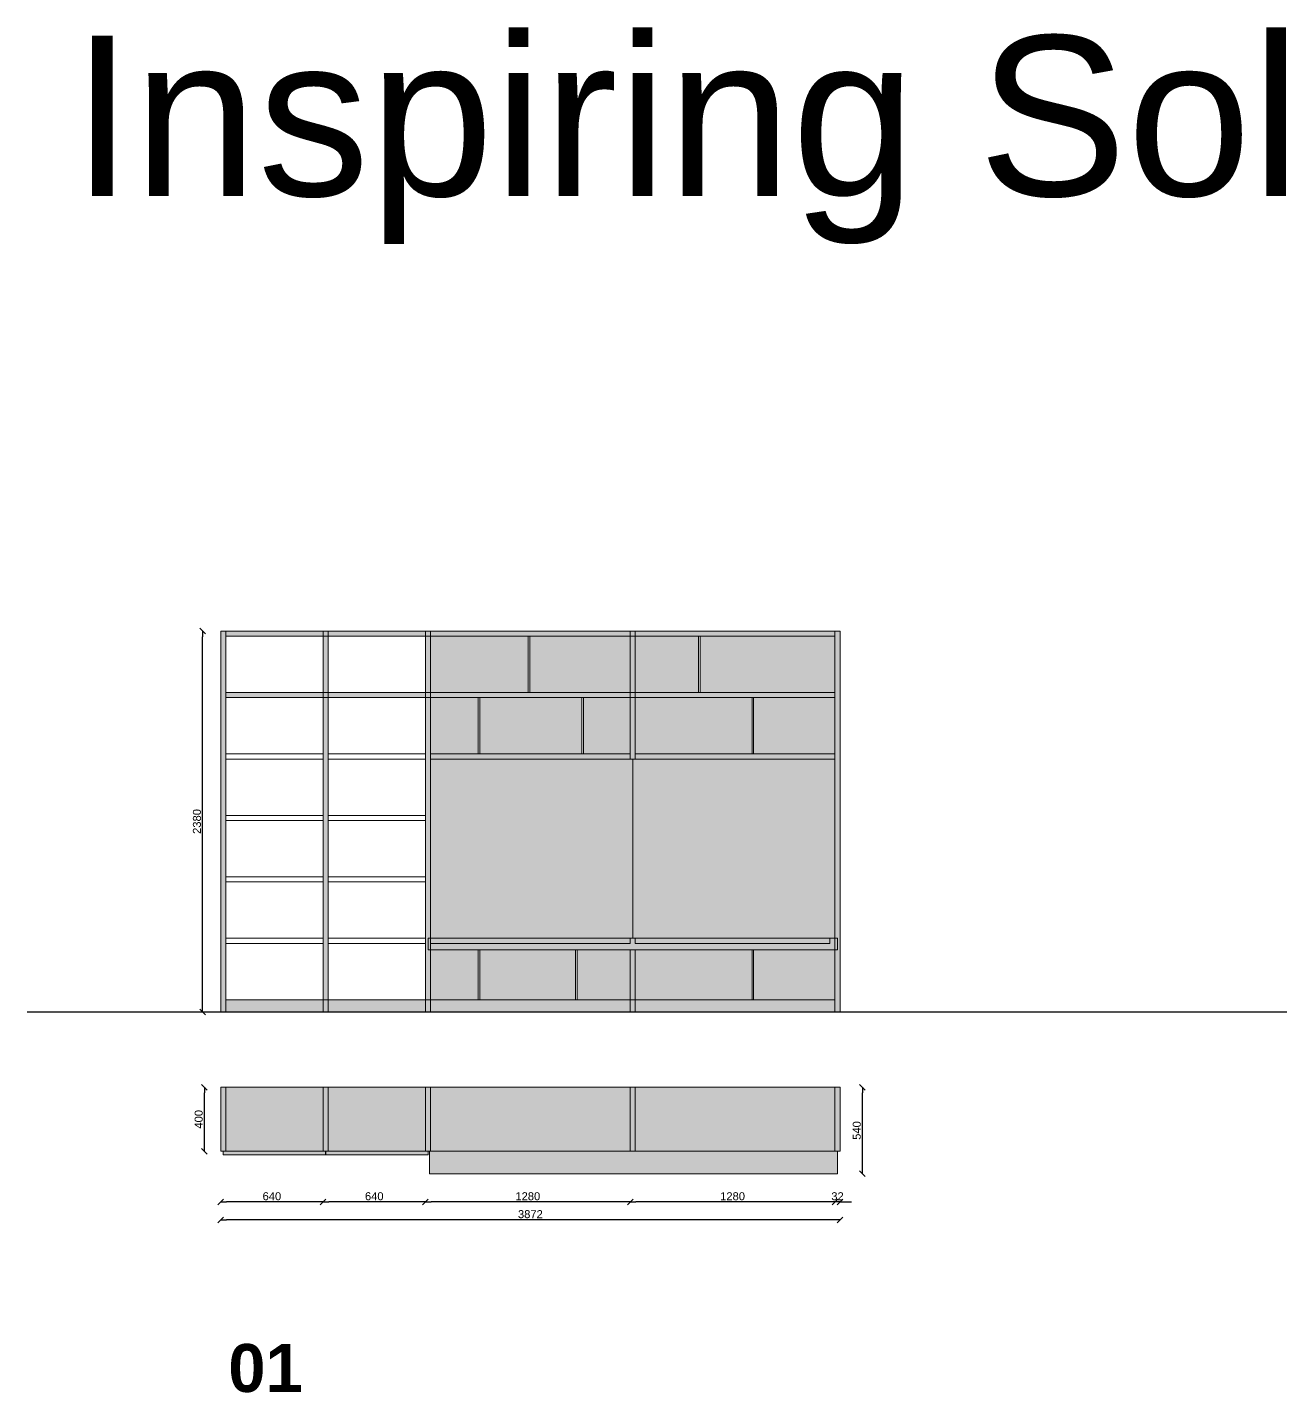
# Model space of a CAD drawing. Header units: inches. Extents: x -2150 to 187520, y -61540 to -22885.
# Drawn here: x 108374 to 116210, y -32354 to -23823 of the extents above; entities that cross this region are included whole.
import ezdxf

# ---------------------------------------------------------------- set-up
doc = ezdxf.new("R2010")
doc.units = ezdxf.units.IN
doc.header["$MEASUREMENT"] = 0
doc.linetypes.add('ISO-02 Linea a tratti', pattern=[3.81, 3.048, -0.762])
doc.layers.add('Linee arredi', color=3, linetype='Continuous', lineweight=20)
doc.layers.add('Quote', color=5, linetype='Continuous')
doc.styles.add('AI', font='Arial.ttf')
doc.styles.add('Arial', font='Arial.ttf')
doc.styles.add('Arial (bold)', font='Arial Bold.ttf')
doc.dimstyles.new('M&C_quote arredo', dxfattribs={"dimtxt": 50, "dimasz": 35.34668, "dimexe": 0, "dimexo": 0, "dimgap": 10, "dimtad": 1, "dimdec": 0, "dimtxsty": 'Arial', "dimblk": 'VW_SLASH', "dimcen": 0, "dimse1": 1, "dimse2": 1, "dimazin": 0, "dimtfac": 1, "dimtdec": 0, "dimtix": 1, "dimtmove": 0, "dimatfit": 0, "dimldrblk": 'VW_SLASH', "dimfxl": 0, "dimfxlon": 1, "dimfrac": 2, "dimtolj": 1, "dimarcsym": 0})

# ---------------------------------------------------------------- blocks, each defined once
blk = doc.blocks.new('VW_SLASH')
at = {"color": 0, "linetype": 'ByBlock', "lineweight": -2, "transparency": 16777216}
blk.add_line((0, 0), (-1, 0), dxfattribs=at)
at = {"color": 0, "linetype": 'Continuous', "lineweight": -2, "transparency": 16777216, "flags": 128}
blk.add_lwpolyline([(0.5, 0.5), (-0.5, -0.5)], dxfattribs=at)
blk = doc.blocks.new('*D740')
at = {"layer": 'Defpoints', "color": 0, "transparency": 16777216}
for p in [(109481.1, -30446.2), (110802.1, -30446.2), (110802.1, -30846.2)]:
    blk.add_point(p, dxfattribs=at)
at = {"layer": 'Quote', "color": 0, "lineweight": -2, "transparency": 16777216}
blk.add_line((109481.1, -30810.8), (109481.1, -30481.5), dxfattribs=at)
at = {"layer": 'Quote', "color": 0, "lineweight": -2, "transparency": 16777216, "xscale": 35.3466796875, "yscale": 35.3466796875, "zscale": 35.3466796875}
for p, rotation in [((109481.1, -30446.2), 90), ((109481.1, -30846.2), 270)]:
    blk.add_blockref('VW_SLASH', p, dxfattribs=dict(at, rotation=rotation))
at = {"layer": 'Quote', "color": 0, "transparency": 16777216, "insert": (109445.6, -30646.2), "char_height": 50, "attachment_point": 5, "rotation": 90, "style": 'Arial'}
blk.add_mtext('\\A1;400', dxfattribs=at)
blk = doc.blocks.new('*D741')
at = {"layer": 'Defpoints', "color": 0, "transparency": 16777216}
for p in [(109583.1, -31062.9), (110223.1, -31062.9), (109583.1, -31162.8)]:
    blk.add_point(p, dxfattribs=at)
at = {"layer": 'Quote', "color": 0, "lineweight": -2, "transparency": 16777216}
blk.add_line((110187.8, -31162.8), (109618.5, -31162.8), dxfattribs=at)
at = {"layer": 'Quote', "color": 0, "lineweight": -2, "transparency": 16777216, "xscale": 35.3466796875, "yscale": 35.3466796875, "zscale": 35.3466796875, "rotation": 180}
blk.add_blockref('VW_SLASH', (109583.1, -31162.8), dxfattribs=at)
at = {"layer": 'Quote', "color": 0, "lineweight": -2, "transparency": 16777216, "xscale": 35.3466796875, "yscale": 35.3466796875, "zscale": 35.3466796875}
blk.add_blockref('VW_SLASH', (110223.1, -31162.8), dxfattribs=at)
at = {"layer": 'Quote', "color": 0, "transparency": 16777216, "insert": (109903.1, -31127.3), "char_height": 50, "attachment_point": 5, "style": 'Arial'}
blk.add_mtext('\\A1;640', dxfattribs=at)
blk = doc.blocks.new('*D742')
at = {"layer": 'Defpoints', "color": 0, "transparency": 16777216}
for p in [(110223.1, -31062.9), (110863.1, -31062.9), (110223.1, -31162.8)]:
    blk.add_point(p, dxfattribs=at)
at = {"layer": 'Quote', "color": 0, "lineweight": -2, "transparency": 16777216}
blk.add_line((110827.8, -31162.8), (110258.5, -31162.8), dxfattribs=at)
at = {"layer": 'Quote', "color": 0, "lineweight": -2, "transparency": 16777216, "xscale": 35.3466796875, "yscale": 35.3466796875, "zscale": 35.3466796875, "rotation": 180}
blk.add_blockref('VW_SLASH', (110223.1, -31162.8), dxfattribs=at)
at = {"layer": 'Quote', "color": 0, "lineweight": -2, "transparency": 16777216, "xscale": 35.3466796875, "yscale": 35.3466796875, "zscale": 35.3466796875}
blk.add_blockref('VW_SLASH', (110863.1, -31162.8), dxfattribs=at)
at = {"layer": 'Quote', "color": 0, "transparency": 16777216, "insert": (110543.1, -31127.3), "char_height": 50, "attachment_point": 5, "style": 'Arial'}
blk.add_mtext('\\A1;640', dxfattribs=at)
blk = doc.blocks.new('*D743')
at = {"layer": 'Defpoints', "color": 0, "transparency": 16777216}
for p in [(112143.1, -29482.9), (110863.1, -31062.9), (110863.1, -31162.8)]:
    blk.add_point(p, dxfattribs=at)
at = {"layer": 'Quote', "color": 0, "lineweight": -2, "transparency": 16777216}
blk.add_line((112107.8, -31162.8), (110898.5, -31162.8), dxfattribs=at)
at = {"layer": 'Quote', "color": 0, "lineweight": -2, "transparency": 16777216, "xscale": 35.3466796875, "yscale": 35.3466796875, "zscale": 35.3466796875, "rotation": 180}
blk.add_blockref('VW_SLASH', (110863.1, -31162.8), dxfattribs=at)
at = {"layer": 'Quote', "color": 0, "lineweight": -2, "transparency": 16777216, "xscale": 35.3466796875, "yscale": 35.3466796875, "zscale": 35.3466796875}
blk.add_blockref('VW_SLASH', (112143.1, -31162.8), dxfattribs=at)
at = {"layer": 'Quote', "color": 0, "transparency": 16777216, "insert": (111503.1, -31127.3), "char_height": 50, "attachment_point": 5, "style": 'Arial'}
blk.add_mtext('\\A1;1280', dxfattribs=at)
blk = doc.blocks.new('*D744')
at = {"layer": 'Defpoints', "color": 0, "transparency": 16777216}
for p in [(112143.1, -29482.9), (113423.1, -31062.9), (112143.1, -31162.8)]:
    blk.add_point(p, dxfattribs=at)
at = {"layer": 'Quote', "color": 0, "lineweight": -2, "transparency": 16777216}
blk.add_line((113387.8, -31162.8), (112178.5, -31162.8), dxfattribs=at)
at = {"layer": 'Quote', "color": 0, "lineweight": -2, "transparency": 16777216, "xscale": 35.3466796875, "yscale": 35.3466796875, "zscale": 35.3466796875, "rotation": 180}
blk.add_blockref('VW_SLASH', (112143.1, -31162.8), dxfattribs=at)
at = {"layer": 'Quote', "color": 0, "lineweight": -2, "transparency": 16777216, "xscale": 35.3466796875, "yscale": 35.3466796875, "zscale": 35.3466796875}
blk.add_blockref('VW_SLASH', (113423.1, -31162.8), dxfattribs=at)
at = {"layer": 'Quote', "color": 0, "transparency": 16777216, "insert": (112783.1, -31127.3), "char_height": 50, "attachment_point": 5, "style": 'Arial'}
blk.add_mtext('\\A1;1280', dxfattribs=at)
blk = doc.blocks.new('*D745')
at = {"layer": 'Defpoints', "color": 0, "transparency": 16777216}
for p in [(113423.1, -31062.9), (113455.1, -31062.9), (113423.1, -31162.8)]:
    blk.add_point(p, dxfattribs=at)
at = {"layer": 'Quote', "color": 0, "lineweight": -2, "transparency": 16777216}
for p, q in [((113387.8, -31162.8), (113352.4, -31162.8)), ((113455.1, -31162.8), (113423.1, -31162.8)), ((113490.5, -31162.8), (113525.8, -31162.8))]:
    blk.add_line(p, q, dxfattribs=at)
at = {"layer": 'Quote', "color": 0, "lineweight": -2, "transparency": 16777216, "xscale": 35.3466796875, "yscale": 35.3466796875, "zscale": 35.3466796875}
blk.add_blockref('VW_SLASH', (113423.1, -31162.8), dxfattribs=at)
at = {"layer": 'Quote', "color": 0, "lineweight": -2, "transparency": 16777216, "xscale": 35.3466796875, "yscale": 35.3466796875, "zscale": 35.3466796875, "rotation": 180}
blk.add_blockref('VW_SLASH', (113455.1, -31162.8), dxfattribs=at)
at = {"layer": 'Quote', "color": 0, "transparency": 16777216, "insert": (113439.1, -31127.3), "char_height": 50, "attachment_point": 5, "style": 'Arial'}
blk.add_mtext('\\A1;32', dxfattribs=at)
blk = doc.blocks.new('*D746')
at = {"layer": 'Defpoints', "color": 0, "transparency": 16777216}
for p in [(109583.1, -31162.8), (113455.1, -31162.8), (109583.1, -31274.8)]:
    blk.add_point(p, dxfattribs=at)
at = {"layer": 'Quote', "color": 0, "lineweight": -2, "transparency": 16777216}
blk.add_line((113419.8, -31274.8), (109618.5, -31274.8), dxfattribs=at)
at = {"layer": 'Quote', "color": 0, "lineweight": -2, "transparency": 16777216, "xscale": 35.3466796875, "yscale": 35.3466796875, "zscale": 35.3466796875, "rotation": 180}
blk.add_blockref('VW_SLASH', (109583.1, -31274.8), dxfattribs=at)
at = {"layer": 'Quote', "color": 0, "lineweight": -2, "transparency": 16777216, "xscale": 35.3466796875, "yscale": 35.3466796875, "zscale": 35.3466796875}
blk.add_blockref('VW_SLASH', (113455.1, -31274.8), dxfattribs=at)
at = {"layer": 'Quote', "color": 0, "transparency": 16777216, "insert": (111519.1, -31239.3), "char_height": 50, "attachment_point": 5, "style": 'Arial'}
blk.add_mtext('\\A1;3872', dxfattribs=at)
blk = doc.blocks.new('*D747')
at = {"layer": 'Defpoints', "color": 0, "transparency": 16777216}
for p in [(109470.1, -27595.2), (109583.1, -27595.2), (110469, -29975.2)]:
    blk.add_point(p, dxfattribs=at)
at = {"layer": 'Quote', "color": 0, "lineweight": -2, "transparency": 16777216}
blk.add_line((109470.1, -29939.9), (109470.1, -27630.5), dxfattribs=at)
at = {"layer": 'Quote', "color": 0, "lineweight": -2, "transparency": 16777216, "xscale": 35.3466796875, "yscale": 35.3466796875, "zscale": 35.3466796875}
for p, rotation in [((109470.1, -27595.2), 90), ((109470.1, -29975.2), 270)]:
    blk.add_blockref('VW_SLASH', p, dxfattribs=dict(at, rotation=rotation))
at = {"layer": 'Quote', "color": 0, "transparency": 16777216, "insert": (109434.6, -28785.2), "char_height": 50, "attachment_point": 5, "rotation": 90, "style": 'Arial'}
blk.add_mtext('\\A1;2380', dxfattribs=at)
blk = doc.blocks.new('*D748')
at = {"layer": 'Defpoints', "color": 0, "transparency": 16777216}
for p in [(113455.1, -30446.2), (113595.1, -30446.2), (113439.1, -30986.2)]:
    blk.add_point(p, dxfattribs=at)
at = {"layer": 'Quote', "color": 0, "lineweight": -2, "transparency": 16777216}
blk.add_line((113595.1, -30950.8), (113595.1, -30481.5), dxfattribs=at)
at = {"layer": 'Quote', "color": 0, "lineweight": -2, "transparency": 16777216, "xscale": 35.3466796875, "yscale": 35.3466796875, "zscale": 35.3466796875}
for p, rotation in [((113595.1, -30446.2), 90), ((113595.1, -30986.2), 270)]:
    blk.add_blockref('VW_SLASH', p, dxfattribs=dict(at, rotation=rotation))
at = {"layer": 'Quote', "color": 0, "transparency": 16777216, "insert": (113559.6, -30716.2), "char_height": 50, "attachment_point": 5, "rotation": 90, "style": 'Arial'}
blk.add_mtext('\\A1;540', dxfattribs=at)

msp = doc.modelspace()

# ---------------------------------------------------------------- hatches: boundary and pattern name
at = {"layer": 'Linee arredi'}
h = msp.add_hatch(color=7, dxfattribs=at)
h.dxf.hatch_style = 1
h.paths.add_polyline_path([(109583.1, -27595.2), (109615.1, -27595.2), (109615.1, -29975.2), (109583.1, -29975.2)])
h = msp.add_hatch(color=7, dxfattribs=at)
h.dxf.hatch_style = 1
h.paths.add_polyline_path([(109615.1, -27627.2), (109615.1, -27595.2), (113423.1, -27595.2), (113423.1, -27627.2)])
h = msp.add_hatch(color=7, dxfattribs=at)
h.dxf.hatch_style = 1
h.paths.add_polyline_path([(110223.1, -27595.2), (110255.1, -27595.2), (110255.1, -29975.2), (110223.1, -29975.2)])
h = msp.add_hatch(color=7, dxfattribs=at)
h.dxf.hatch_style = 1
h.paths.add_polyline_path([(110863.1, -27595.2), (110895.1, -27595.2), (110895.1, -29975.2), (110863.1, -29975.2)])
h = msp.add_hatch(color=254, dxfattribs=at)
h.dxf.hatch_style = 1
h.paths.add_polyline_path([(111505.1, -27627.2), (110895.1, -27627.2), (110895.1, -27979.2), (111505.1, -27979.2)])
h.paths.add_polyline_path([(112143.1, -27979.2), (112143.1, -27627.2), (111515.1, -27627.2), (111515.1, -27979.2)])
h = msp.add_hatch(color=7, dxfattribs=at)
h.dxf.hatch_style = 1
h.paths.add_polyline_path([(112143.1, -27595.2), (112175.1, -27595.2), (112175.1, -28395.2), (112143.1, -28395.2)])
h = msp.add_hatch(color=254, dxfattribs=at)
h.dxf.hatch_style = 1
h.paths.add_polyline_path([(112175.1, -27627.2), (112175.1, -27979.2), (112570.1, -27979.2), (112570.1, -27627.2)])
h.paths.add_polyline_path([(112580.1, -27627.2), (112580.1, -27979.2), (113423.1, -27979.2), (113423.1, -27627.2)])
h = msp.add_hatch(color=7, dxfattribs=at)
h.dxf.hatch_style = 1
h.paths.add_polyline_path([(113423.1, -27595.2), (113455.1, -27595.2), (113455.1, -29975.2), (113423.1, -29975.2)])
h = msp.add_hatch(color=7, dxfattribs=at)
h.dxf.hatch_style = 1
h.paths.add_polyline_path([(109615.1, -28011.2), (109615.1, -27979.2), (113423.1, -27979.2), (113423.1, -28011.2)])
h = msp.add_hatch(color=254, dxfattribs=at)
h.dxf.hatch_style = 1
h.paths.add_polyline_path([(112143.1, -28011.2), (111851.1, -28011.2), (111851.1, -28363.2), (112143.1, -28363.2)])
h.paths.add_polyline_path([(111841.1, -28011.2), (111203.1, -28011.2), (111203.1, -28363.2), (111841.1, -28363.2)])
h.paths.add_polyline_path([(111193.1, -28011.2), (110895.1, -28011.2), (110895.1, -28363.2), (111193.1, -28363.2)])
h = msp.add_hatch(color=254, dxfattribs=at)
h.dxf.hatch_style = 1
h.paths.add_polyline_path([(112175.1, -28011.2), (112175.1, -28363.2), (112904.8, -28363.2), (112904.8, -28011.2)])
h.paths.add_polyline_path([(113423.1, -28363.2), (113423.1, -28011.2), (112914.8, -28011.2), (112914.8, -28363.2)])
h = msp.add_hatch(color=7, dxfattribs=at)
h.dxf.hatch_style = 1
h.paths.add_polyline_path([(110895.1, -28395.2), (110895.1, -28363.2), (112143.1, -28363.2), (112143.1, -28395.2)])
h = msp.add_hatch(color=253, dxfattribs=at)
h.dxf.hatch_style = 1
h.paths.add_polyline_path([(112159.1, -28395.2), (112143.1, -28395.2), (110895.1, -28395.2), (110895.1, -29515.2), (112159.1, -29515.2)])
h.paths.add_polyline_path([(113423.1, -28395.2), (112175.1, -28395.2), (112159.1, -28395.2), (112159.1, -29515.2), (113423.1, -29515.2)])
h = msp.add_hatch(color=7, dxfattribs=at)
h.dxf.hatch_style = 1
h.paths.add_polyline_path([(112175.1, -28395.2), (112175.1, -28363.2), (113423.1, -28363.2), (113423.1, -28395.2)])
h = msp.add_hatch(color=252, dxfattribs=at)
h.dxf.hatch_style = 1
h.paths.add_polyline_path([(110880.1, -29515.2), (113440.1, -29515.2), (113440.1, -29587.2), (110880.1, -29587.2)])
h = msp.add_hatch(color=254, dxfattribs=at)
h.dxf.hatch_style = 1
h.paths.add_polyline_path([(111193.1, -29587.2), (110895.1, -29587.2), (110895.1, -29899.2), (111193.1, -29899.2)])
h.paths.add_polyline_path([(111801.1, -29899.2), (111801.1, -29587.2), (111203.1, -29587.2), (111203.1, -29899.2)])
h.paths.add_polyline_path([(112143.1, -29587.2), (111811.1, -29587.2), (111811.1, -29899.2), (112143.1, -29899.2)])
h = msp.add_hatch(color=7, dxfattribs=at)
h.dxf.hatch_style = 1
h.paths.add_polyline_path([(112143.1, -29587.2), (112175.1, -29587.2), (112175.1, -29975.2), (112143.1, -29975.2)])
h = msp.add_hatch(color=254, dxfattribs=at)
h.dxf.hatch_style = 1
h.paths.add_polyline_path([(112904.8, -29587.2), (112175.1, -29587.2), (112175.1, -29899.2), (112904.8, -29899.2)])
h.paths.add_polyline_path([(113423.1, -29587.2), (112914.8, -29587.2), (112914.8, -29899.2), (113423.1, -29899.2)])
h = msp.add_hatch(color=7, dxfattribs=at)
h.dxf.hatch_style = 1
h.paths.add_polyline_path([(109615.1, -29975.2), (109615.1, -29899.2), (113423.1, -29899.2), (113423.1, -29975.2)])
h = msp.add_hatch(color=7, dxfattribs=at)
h.dxf.hatch_style = 1
h.paths.add_polyline_path([(109615.1, -30446.2), (109583.1, -30446.2), (109583.1, -30846.2), (109615.1, -30846.2)])
h.paths.add_polyline_path([(110223.1, -30446.2), (109615.1, -30446.2), (109615.1, -30846.2), (110223.1, -30846.2)])
h.paths.add_polyline_path([(110255.1, -30446.2), (110223.1, -30446.2), (110223.1, -30846.2), (110240.8, -30846.2), (110255.1, -30846.2)])
h.paths.add_polyline_path([(110863.1, -30446.2), (110255.1, -30446.2), (110255.1, -30846.2), (110863.1, -30846.2)])
h.paths.add_polyline_path([(110895.1, -30446.2), (110863.1, -30446.2), (110863.1, -30846.2), (110880.8, -30846.2), (110895.1, -30846.2)])
h.paths.add_polyline_path([(112143.1, -30446.2), (110895.1, -30446.2), (110895.1, -30846.2), (112143.1, -30846.2)])
h.paths.add_polyline_path([(112175.1, -30446.2), (112143.1, -30446.2), (112143.1, -30846.2), (112175.1, -30846.2)])
h.paths.add_polyline_path([(113423.1, -30446.2), (112175.1, -30446.2), (112175.1, -30846.2), (113423.1, -30846.2)])
h.paths.add_polyline_path([(113455.1, -30446.2), (113423.1, -30446.2), (113423.1, -30846.2), (113455.1, -30846.2)])
h = msp.add_hatch(color=252, dxfattribs=at)
h.dxf.hatch_style = 1
h.paths.add_polyline_path([(110239.1, -30846.2), (109599.1, -30846.2), (109599.1, -30868.9), (110239.1, -30868.9)])
h = msp.add_hatch(color=252, dxfattribs=at)
h.dxf.hatch_style = 1
h.paths.add_polyline_path([(110880.8, -30846.2), (110240.8, -30846.2), (110240.8, -30868.9), (110880.8, -30868.9)])
h = msp.add_hatch(color=252, dxfattribs=at)
h.dxf.hatch_style = 1
h.paths.add_polyline_path([(113439.1, -30846.2), (113423.1, -30846.2), (110889.3, -30846.2), (110889.3, -30986.2), (113439.1, -30986.2)])

# ---------------------------------------------------------------- linework, layer by layer
msp.add_line((108374, -29975.2), (168905.9, -29975.2))
at = {"layer": 'Linee arredi', "linetype": 'ISO-02 Linea a tratti', "lineweight": 5, "transparency": 33554687}
msp.add_line((112159.1, -28395.2), (112159.1, -29515.2), dxfattribs=at)
at = {"layer": 'Linee arredi', "linetype": 'Continuous', "lineweight": 5, "transparency": 33554687, "flags": 128}
for points in [[(109583.1, -27595.2), (109615.1, -27595.2), (109615.1, -29975.2), (109583.1, -29975.2)], [(109615.1, -27627.2), (109615.1, -27595.2), (113423.1, -27595.2), (113423.1, -27627.2)], [(110223.1, -27595.2), (110255.1, -27595.2), (110255.1, -29975.2), (110223.1, -29975.2)], [(110863.1, -27595.2), (110895.1, -27595.2), (110895.1, -29975.2), (110863.1, -29975.2)], [(112143.1, -27595.2), (112175.1, -27595.2), (112175.1, -28395.2), (112143.1, -28395.2)], [(113423.1, -27595.2), (113455.1, -27595.2), (113455.1, -29975.2), (113423.1, -29975.2)], [(109615.1, -28011.2), (109615.1, -27979.2), (113423.1, -27979.2), (113423.1, -28011.2)], [(109615.1, -28395.2), (109615.1, -28363.2), (110223.1, -28363.2), (110223.1, -28395.2)], [(110255.1, -28395.2), (110255.1, -28363.2), (110863.1, -28363.2), (110863.1, -28395.2)], [(110895.1, -28395.2), (110895.1, -28363.2), (112143.1, -28363.2), (112143.1, -28395.2)], [(112175.1, -28395.2), (112175.1, -28363.2), (113423.1, -28363.2), (113423.1, -28395.2)], [(109615.1, -28778.9), (109615.1, -28746.9), (110223.1, -28746.9), (110223.1, -28778.9)], [(110255.1, -28778.9), (110255.1, -28746.9), (110863.1, -28746.9), (110863.1, -28778.9)], [(109615.1, -29162.6), (109615.1, -29130.6), (110223.1, -29130.6), (110223.1, -29162.6)], [(110255.1, -29162.6), (110255.1, -29130.6), (110863.1, -29130.6), (110863.1, -29162.6)], [(109615.1, -29547.2), (109615.1, -29515.2), (110223.1, -29515.2), (110223.1, -29547.2)], [(110255.1, -29547.2), (110255.1, -29515.2), (110863.1, -29515.2), (110863.1, -29547.2)], [(110880.1, -29515.2), (113440.1, -29515.2), (113440.1, -29587.2), (110880.1, -29587.2)], [(110895.1, -29547.2), (110895.1, -29515.2), (112143.1, -29515.2), (112143.1, -29547.2)], [(112143.1, -29587.2), (112175.1, -29587.2), (112175.1, -29975.2), (112143.1, -29975.2)], [(109615.1, -29975.2), (109615.1, -29899.2), (113423.1, -29899.2), (113423.1, -29975.2)], [(109583.1, -30446.2), (109615.1, -30446.2), (109615.1, -30846.2), (109583.1, -30846.2)], [(110223.1, -30446.2), (109615.1, -30446.2), (109615.1, -30846.2), (110223.1, -30846.2)], [(110223.1, -30446.2), (110255.1, -30446.2), (110255.1, -30846.2), (110223.1, -30846.2)], [(110863.1, -30446.2), (110255.1, -30446.2), (110255.1, -30846.2), (110863.1, -30846.2)], [(110863.1, -30446.2), (110895.1, -30446.2), (110895.1, -30846.2), (110863.1, -30846.2)], [(110895.1, -30446.2), (112143.1, -30446.2), (112143.1, -30846.2), (110895.1, -30846.2)], [(112143.1, -30446.2), (112175.1, -30446.2), (112175.1, -30846.2), (112143.1, -30846.2)], [(112175.1, -30446.2), (113423.1, -30446.2), (113423.1, -30846.2), (112175.1, -30846.2)], [(113423.1, -30446.2), (113455.1, -30446.2), (113455.1, -30846.2), (113423.1, -30846.2)], [(109599.1, -30846.2), (110240.8, -30846.2), (110240.8, -30868.9), (109599.1, -30868.9)], [(110239.1, -30846.2), (110880.8, -30846.2), (110880.8, -30868.9), (110239.1, -30868.9)], [(110889.3, -30846.2), (113439.1, -30846.2), (113439.1, -30986.2), (110889.3, -30986.2)]]:
    msp.add_lwpolyline(points, close=True, dxfattribs=at)
at = {"layer": 'Linee arredi', "linetype": 'Continuous', "lineweight": 15, "transparency": 33554687, "flags": 128}
for points in [[(111505.1, -27627.2), (111515.1, -27627.2), (111515.1, -27979.2), (111505.1, -27979.2)], [(112570.1, -27627.2), (112580.1, -27627.2), (112580.1, -27979.2), (112570.1, -27979.2)], [(111193.1, -28011.2), (111203.1, -28011.2), (111203.1, -28363.2), (111193.1, -28363.2)], [(111841.1, -28011.2), (111851.1, -28011.2), (111851.1, -28363.2), (111841.1, -28363.2)], [(112904.8, -28011.2), (112914.8, -28011.2), (112914.8, -28363.2), (112904.8, -28363.2)], [(112175.1, -29547.2), (112175.1, -29515.2), (113391.1, -29515.2), (113391.1, -29547.2)], [(111193.1, -29586.2), (111203.1, -29586.2), (111203.1, -29899.2), (111193.1, -29899.2)], [(111801.1, -29586.2), (111811.1, -29586.2), (111811.1, -29899.2), (111801.1, -29899.2)], [(112904.8, -29587.2), (112914.8, -29587.2), (112914.8, -29899.2), (112904.8, -29899.2)]]:
    msp.add_lwpolyline(points, close=True, dxfattribs=at)

# ---------------------------------------------------------------- texts
at = {"insert": (108649.3, -23876), "char_height": 1000, "width": 77910.081, "attachment_point": 1, "style": 'AI'}
msp.add_mtext('Inspiring Solution 2025', dxfattribs=at)
at = {"layer": 'Linee arredi', "transparency": 33554687, "insert": (109630.4, -32354.4), "char_height": 300, "attachment_point": 7, "line_spacing_factor": 1.006858, "style": 'Arial (bold)'}
msp.add_mtext('01', dxfattribs=at)

# ---------------------------------------------------------------- dimensions: what is measured, and where the dimension line sits
at = {"layer": 'Quote', "color": 7}
for base, p1, p2, picture, middle in [((109470.1, -27595.2), (110469, -29975.2), (109583.1, -27595.2), '*D747', (109434.6, -28785.2)), ((109481.1, -30446.2), (110802.1, -30846.2), (110802.1, -30446.2), '*D740', (109445.6, -30646.2)), ((113595.1, -30446.2), (113439.1, -30986.2), (113455.1, -30446.2), '*D748', (113559.6, -30716.2))]:
    dim = msp.add_linear_dim(base=base, p1=p1, p2=p2, angle=270, dimstyle='M&C_quote arredo', override={"dimpost": '<>', "dimtmove": 1}, dxfattribs=at)
    dim.commit()
    dim.dimension.update_dxf_attribs({"geometry": picture, "text_midpoint": middle})
for base, p1, p2, picture, middle in [((110863.1, -31162.8), (112143.1, -29482.9), (110863.1, -31062.9), '*D743', (111503.1, -31127.3)), ((112143.1, -31162.8), (113423.1, -31062.9), (112143.1, -29482.9), '*D744', (112783.1, -31127.3)), ((109583.1, -31162.8), (110223.1, -31062.9), (109583.1, -31062.9), '*D741', (109903.1, -31127.3)), ((110223.1, -31162.8), (110863.1, -31062.9), (110223.1, -31062.9), '*D742', (110543.1, -31127.3)), ((113423.1, -31162.8), (113455.1, -31062.9), (113423.1, -31062.9), '*D745', (113439.1, -31127.3)), ((109583.1, -31274.8), (113455.1, -31162.8), (109583.1, -31162.8), '*D746', (111519.1, -31239.3))]:
    dim = msp.add_linear_dim(base=base, p1=p1, p2=p2, dimstyle='M&C_quote arredo', override={"dimpost": '<>', "dimtmove": 1}, dxfattribs=at)
    dim.commit()
    dim.dimension.update_dxf_attribs({"geometry": picture, "text_midpoint": middle})

doc.saveas('drawing.dxf')
